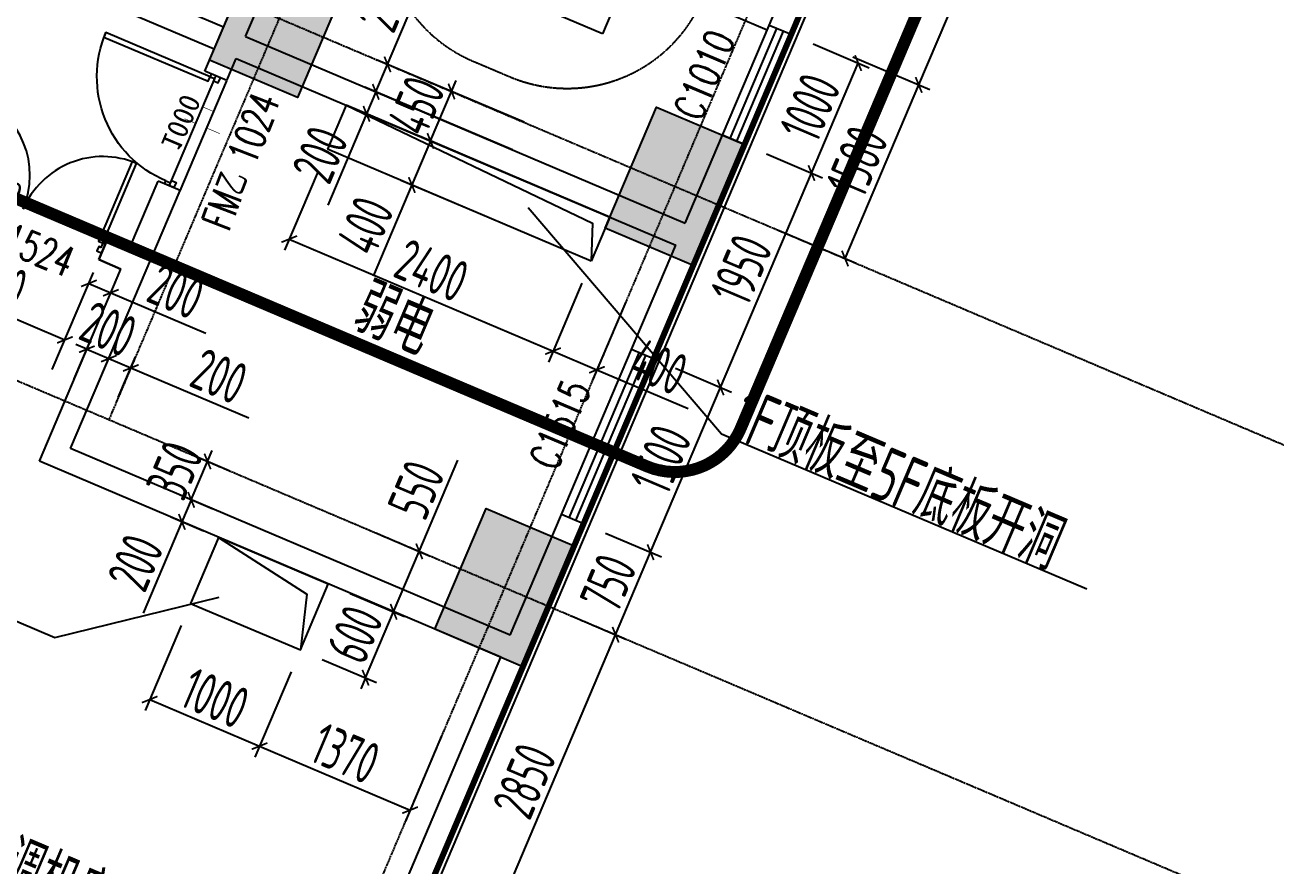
# Model space of a CAD drawing. Extents: x -3523 to 12007717, y -6694179 to 21431.
# Drawn here: x 11976031 to 11986508, y -6443241 to -6436198 of the extents above; entities that cross this region are included whole.
import ezdxf
from ezdxf.enums import TextEntityAlignment as Align
from ezdxf.xclip import XClip

# ---------------------------------------------------------------- set-up
doc = ezdxf.new("R2010")
doc.units = 0
doc.header["$LTSCALE"] = 10
doc.header["$MEASUREMENT"] = 0
doc.header["$XCLIPFRAME"] = 0
for name, pattern in [('A3-RG-axis-100$0$CENTER', [2, 1.25, -0.25, 0.25, -0.25]), ('A3-RI-4F$0$DASH', [0.35, 0.25, -0.1]), ('A3-RV-4F$0$HIDDEN2', [0.1875, 0.125, -0.0625]), ('DASHED2', [0.375, 0.25, -0.125])]:
    doc.linetypes.add(name, pattern=pattern)
for name, color, linetype in [('A-CLOD', 200, 'Continuous'), ('A3-RB-4F-100$0$A-DIMS-100', 1, 'Continuous'), ('A3-RG-axis-100$0$A-DIMS-100', 1, 'Continuous'), ('A3-RG-axis-100$0$A-GRID', 1, 'A3-RG-axis-100$0$CENTER'), ('A3-RI-4F$0$A-DOOR', 32, 'Continuous'), ('A3-RI-4F$0$A-EVTR', 3, 'Continuous'), ('A3-RI-4F$0$A-FLOR', 2, 'Continuous'), ('A3-RI-4F$0$A-GLAZ', 140, 'Continuous'), ('A3-RI-4F$0$A-WALL', 7, 'Continuous'), ('A3-RI-4F$0$A-WALL-FINI', 95, 'Continuous'), ('A3-RM-4F$0$A-EQPM', 55, 'Continuous'), ('A3-RS-1F$0$A-HATH-GRAY', 8, 'Continuous'), ('A3-RS-1F$0$A-WALL', 7, 'Continuous'), ('A3-RV-4F$0$A-STRS-HRAL', 80, 'Continuous'), ('A3-RV-4F$0$A-SYMB-STRS', 1, 'Continuous'), ('A3-SYMB-4F-100$0$A-SYMB', 4, 'Continuous'), ('A3-SYMB-4F-100$0$A-SYMB-AREA', 4, 'Continuous'), ('A3-SYMB-4F-100$0$A-SYMB-DOOR', 3, 'Continuous'), ('A3-SYMB-4F-100$0$A-SYMB-DOOR1', 3, 'Continuous'), ('A3-SYMB-4F-100$0$A-SYMB-DOOR2', 3, 'Continuous'), ('A3-SYMB-4F-100$0$A-SYMB-DOOR3', 3, 'Continuous'), ('A3-SYMB-4F-100$0$A-SYMB-NAME', 4, 'Continuous'), ('A3-SYMB-4F-100$0$A-SYMB-NAME-E', 4, 'Continuous')]:
    doc.layers.add(name, color=color, linetype=linetype)
doc.styles.add('A3-RB-4F-100$0$XD2008', font='xd-hzs.shx', dxfattribs={"width": 0.7, "bigfont": 'xd-hztxt.shx'})
doc.styles.add('A3-RG-axis-100$0$XD2008', font='xd-hzs.shx', dxfattribs={"width": 0.7, "bigfont": 'xd-hztxt.shx'})
doc.styles.add('A3-RI-4F$0$Standard', font='')
doc.styles.add('A3-SYMB-4F-100$0$ECADI', font='hzs.shx', dxfattribs={"width": 0.7, "bigfont": 'hztxt.shx'})
doc.styles.add('A3-SYMB-4F-100$0$ECADI-TXT', font='simplex.shx', dxfattribs={"bigfont": 'hztxt.shx'})
doc.styles.get('A3-RI-4F$0$Standard').set_extended_font_data('SimSun')
doc.dimstyles.new('A3-RB-4F-100$0$XD100$0', dxfattribs={"dimscale": 100, "dimtxt": 3.5, "dimasz": 1, "dimexe": 1, "dimexo": 2, "dimgap": 0.5, "dimtad": 1, "dimdec": 0, "dimdsep": 46, "dimtxsty": 'A3-RB-4F-100$0$XD2008', "dimblk1": 'A3-RB-4F-100$0$_ARCHTICK', "dimblk2": 'A3-RB-4F-100$0$_ARCHTICK', "dimsah": 1, "dimcen": 2.5, "dimclrt": 4, "dimaunit": 1, "dimadec": 0, "dimazin": 0, "dimtfac": 1, "dimtdec": 0, "dimtix": 1, "dimtmove": 0, "dimatfit": 3, "dimfxl": 0, "dimtolj": 1, "dimtzin": 0, "dimarcsym": 0})
doc.dimstyles.new('A3-RG-axis-100$0$XD100$0', dxfattribs={"dimscale": 100, "dimtxt": 3.5, "dimasz": 1, "dimexe": 1, "dimexo": 2, "dimgap": 0.5, "dimtad": 1, "dimdec": 0, "dimdsep": 46, "dimtxsty": 'A3-RG-axis-100$0$XD2008', "dimblk1": 'A3-RG-axis-100$0$_ARCHTICK', "dimblk2": 'A3-RG-axis-100$0$_ARCHTICK', "dimsah": 1, "dimcen": 2.5, "dimclrt": 4, "dimaunit": 1, "dimadec": 0, "dimazin": 0, "dimtfac": 1, "dimtdec": 0, "dimtix": 1, "dimtmove": 0, "dimatfit": 3, "dimfxl": 0, "dimtolj": 1, "dimtzin": 0, "dimarcsym": 0})

# ---------------------------------------------------------------- blocks, each defined once
blk = doc.blocks.new('A3-RI-4F$0$kt1')
at = {"layer": 'A3-RI-4F$0$A-EVTR', "color": 3}
for p, q in [((1382, 3670), (1469, 3718)), ((2531, 1620), (1382, 3670)), ((1273, 3608), (1338, 3645)), ((1273, 3608), (1310, 3543)), ((1338, 3645), (1522, 3318)), ((-806, 2357), (1310, 3543)), ((1391, 3245), (1522, 3318)), ((270, 438), (-806, 2357)), ((2173, 1849), (2304, 1922)), ((2304, 1922), (2488, 1595)), ((2386, 1624), (270, 438)), ((2386, 1624), (2422, 1559)), ((2488, 1595), (2422, 1559)), ((2618, 1669), (2531, 1620))]:
    blk.add_line(p, q, dxfattribs=at)
for points in [[(-1408, 2306), (1384, 3871), (2704, 1516), (-87, -49)], [(2000, 2669), (2044, 2694), (1653, 3391), (1609, 3367)], [(1869, 2596), (1913, 2620), (1522, 3318), (1478, 3294)], [(1869, 2596), (1913, 2620), (2304, 1922), (2261, 1898)], [(2000, 2669), (2044, 2694), (2435, 1996), (2391, 1971)], [(-29, 614), (-5, 571), (-92, 522), (-116, 565), (-160, 541), (-942, 1937), (-899, 1961), (-923, 2005), (-836, 2053), (-812, 2010), (-768, 2034), (15, 639)]]:
    blk.add_lwpolyline(points, close=True, dxfattribs=at)
blk.add_lwpolyline([(2173, 1849), (2296, 1631), (289, 506), (-737, 2338), (1269, 3463), (1391, 3245)], dxfattribs=at)
blk = doc.blocks.new('A3-RI-4F$0$J-单扇门-1000-1')
for points in [[(-1000, -82), (-974, -82), (-974, -40), (-953, -40), (-953, 2), (-1000, 2)], [(0, -82), (-26, -82), (-26, -40), (-47, -40), (-47, 2), (0, 2)], [(-26, -82), (-26, -1029), (-68, -1029), (-68, -82)]]:
    blk.add_lwpolyline(points, close=True)
blk.add_lwpolyline([(-974, -82, 0.414214), (-26, -1029)], format="xyb")
at = {"layer": 'Defpoints', "style": 'A3-RI-4F$0$Standard'}
blk.add_text('1000', height=175, rotation=360, dxfattribs=at).set_placement((-713, -242))
blk = doc.blocks.new('A3-RI-4F$0$J-双扇门-1500')
for points in [[(25, 80), (25, 805), (65, 805), (65, 80)], [(1475, 80), (1475, 805), (1435, 805), (1435, 80)], [(0, 80), (25, 80), (25, 40), (45, 40), (45, 0), (0, 0)], [(1500, 80), (1475, 80), (1475, 40), (1455, 40), (1455, 0), (1500, 0)]]:
    blk.add_lwpolyline(points, close=True)
for centre, start, end in [((25, 80), 0, 90), ((1475, 80), 90, 180)]:
    blk.add_arc(centre, 725, start, end)
at = {"layer": 'Defpoints', "style": 'A3-RI-4F$0$Standard'}
blk.add_text('1500', height=175, rotation=360, dxfattribs=at).set_placement((210, 94))
blk = doc.blocks.new('A3-RI-4F')
at = {"layer": 'A3-RI-4F$0$A-DOOR'}
for p, q in [((11977238, -6437547), (11977628, -6436626)), ((11977330, -6437586), (11977720, -6436665))]:
    blk.add_line(p, q, dxfattribs=at)
at = {"layer": 'A3-RI-4F$0$A-DOOR', "const_width": 5}
blk.add_lwpolyline([(11977368, -6436983), (11977460, -6437022), (11977519, -6436884), (11977611, -6436923), (11977552, -6437061), (11977663, -6437108)], dxfattribs=at)
at = {"layer": 'A3-RI-4F$0$A-FLOR', "linetype": 'A3-RI-4F$0$DASH', "const_width": 50}
blk.add_lwpolyline([(11907835, -6369053), (11897656, -6393034), (11898128, -6393234, -0.084697), (11913934, -6391267), (11915314, -6394764, -0.031408), (11917937, -6393922), (11918379, -6395667), (11918416, -6395812, -0.137995), (11924070, -6395803), (11938273, -6400393, -0.63707), (11939156, -6407589), (11916413, -6421801), (11915153, -6424770), (11915014, -6425097), (11914547, -6426197), (11920044, -6428530), (11921412, -6425308), (11977075, -6448936), (11985124, -6429973), (11973295, -6424952), (11972792, -6425445)], format="xyb", dxfattribs=at)
at = {"layer": 'A3-RI-4F$0$A-GLAZ'}
for p, q in [((11981872, -6437121), (11982263, -6436201)), ((11981937, -6437148), (11982328, -6436228)), ((11981992, -6437172), (11982383, -6436251)), ((11982056, -6437199), (11982447, -6436279)), ((11980524, -6440297), (11981110, -6438916)), ((11980589, -6440324), (11981175, -6438943)), ((11980644, -6440348), (11981230, -6438967)), ((11980708, -6440375), (11981295, -6438994))]:
    blk.add_line(p, q, dxfattribs=at)
at = {"layer": 'A3-RI-4F$0$A-WALL'}
for p, q in [((11977878, -6436295), (11980281, -6430633)), ((11982263, -6436201), (11984080, -6431920)), ((11982447, -6436279), (11984264, -6431998)), ((11977616, -6436401), (11971908, -6433978)), ((11977694, -6436216), (11975208, -6435161)), ((11977537, -6436585), (11977948, -6435618)), ((11982447, -6436279), (11982263, -6436201)), ((11982447, -6436279), (11982263, -6436201)), ((11977878, -6436295), (11981560, -6437858)), ((11977722, -6436663), (11977800, -6436479)), ((11977800, -6436479), (11981482, -6438042)), ((11977722, -6436663), (11977537, -6436585)), ((11981560, -6437858), (11981872, -6437121)), ((11982057, -6437199), (11981872, -6437121)), ((11982056, -6437199), (11981872, -6437121)), ((11981295, -6438994), (11982057, -6437199)), ((11976413, -6439746), (11977331, -6437583)), ((11976912, -6438057), (11977147, -6437505)), ((11977331, -6437583), (11977147, -6437505)), ((11976728, -6437979), (11976650, -6438163)), ((11976650, -6438163), (11976728, -6437979)), ((11976728, -6437979), (11976912, -6438057)), ((11976912, -6438057), (11976728, -6437979)), ((11981110, -6438916), (11981482, -6438042)), ((11976650, -6438163), (11976834, -6438242)), ((11976834, -6438242), (11976650, -6438163)), ((11976151, -6439851), (11976834, -6438242)), ((11981295, -6438994), (11981110, -6438916)), ((11980095, -6441308), (11976413, -6439746)), ((11980017, -6441493), (11976151, -6439851)), ((11980095, -6441308), (11980524, -6440297)), ((11980708, -6440375), (11980524, -6440297)), ((11979302, -6443689), (11980708, -6440375)), ((11979118, -6443611), (11980017, -6441493))]:
    blk.add_line(p, q, dxfattribs=at)
at = {"layer": 'A3-RI-4F$0$A-WALL-FINI'}
blk.add_line((11978754, -6445108), (11983658, -6433555), dxfattribs=at)
at = {"layer": 'A3-RI-4F$0$A-DOOR', "xscale": -1, "rotation": 246.9997679340598}
blk.add_blockref('A3-RI-4F$0$J-单扇门-1000-1', (11977666, -6436639), dxfattribs=at)
at = {"layer": 'A3-RI-4F$0$A-DOOR', "rotation": 337.0000000043289}
blk.add_blockref('A3-RI-4F$0$J-双扇门-1500', (11975293, -6437522), dxfattribs=at)
at = {"layer": 'A3-RI-4F$0$A-EVTR', "color": 3, "rotation": 37.72285171997667}
blk.add_blockref('A3-RI-4F$0$kt1', (11978065, -6435342), dxfattribs=at)
blk = doc.blocks.new('A3-RG-axis-100$0$_ARCHTICK')
at = {"color": 0, "linetype": 'ByBlock', "const_width": 0.15}
blk.add_lwpolyline([(-0.5, -0.5), (0.5, 0.5)], dxfattribs=at)
blk = doc.blocks.new('*D289')
at = {"layer": 'A3-RG-axis-100$0$A-DIMS-100', "color": 0, "lineweight": -2}
for p, q in [((11986659, -6439750), (11989104, -6440788)), ((11987586, -6444109), (11989012, -6440749)), ((11985757, -6443333), (11987678, -6444148))]:
    blk.add_line(p, q, dxfattribs=at)
at = {"layer": 'Defpoints', "color": 0}
for p in [(11986474, -6439672), (11989012, -6440749), (11985573, -6443254)]:
    blk.add_point(p, dxfattribs=at)
at = {"layer": 'A3-RG-axis-100$0$A-DIMS-100', "color": 0, "lineweight": -2, "xscale": 100, "yscale": 100, "zscale": 100}
for p, rotation in [((11989012, -6440749), 66.99999999988144), ((11987586, -6444109), 246.9999999998815)]:
    blk.add_blockref('A3-RG-axis-100$0$_ARCHTICK', p, dxfattribs=dict(at, rotation=rotation))
at = {"layer": 'A3-RG-axis-100$0$A-DIMS-100', "color": 4, "insert": (11988092, -6442341), "char_height": 350, "attachment_point": 5, "rotation": 67, "style": 'A3-RG-axis-100$0$XD2008'}
blk.add_mtext('\\A1;3650', dxfattribs=at)
blk = doc.blocks.new('A3-SYMB-4F-100$0$ECADI-TAG-ROOM')
at = {"layer": 'A3-SYMB-4F-100$0$A-SYMB-AREA', "style": 'A3-SYMB-4F-100$0$ECADI', "width": 0.7}
blk.add_attdef('340M2', text='', height=2.5, dxfattribs=at).set_placement((7.17, -1.75), align=Align.MIDDLE_LEFT)
at = {"layer": 'A3-SYMB-4F-100$0$A-SYMB-NAME', "style": 'A3-SYMB-4F-100$0$ECADI', "width": 0.7}
blk.add_attdef('CHINESENAME', (-5.13, 0.09), '', height=4.5, dxfattribs=at)
at = {"layer": 'A3-SYMB-4F-100$0$A-SYMB-NAME-E', "style": 'A3-SYMB-4F-100$0$ECADI', "width": 0.7}
for tag, p in [('ENGLISHHIGH', (-5.13, 8.04)), ('ENGLISHLOW', (-5.13, 4.84))]:
    blk.add_attdef(tag, p, '', height=2.5, dxfattribs=at)
blk = doc.blocks.new('A3-SYMB-4F-100$0$ECADI-TAG-DOOR')
at = {"layer": 'A3-SYMB-4F-100$0$A-SYMB-DOOR', "style": 'A3-SYMB-4F-100$0$ECADI-TXT', "width": 0.7}
for tag, p in [('门窗主编号1', (-6.41, 7.26)), ('门窗主编号2', (2.08, 7.26))]:
    blk.add_attdef(tag, p, '', height=2.5, dxfattribs=at)
at = {"layer": 'A3-SYMB-4F-100$0$A-SYMB-DOOR', "style": 'A3-SYMB-4F-100$0$ECADI-TXT', "width": 0.7, "flags": 1}
for tag, p in [('洞口尺寸(宽X高)', (-6.42, 1.62)), ('备注', (-6.39, -1.21))]:
    blk.add_attdef(tag, p, '', height=2.5, dxfattribs=at)
at = {"layer": 'A3-SYMB-4F-100$0$A-SYMB-DOOR1', "style": 'A3-SYMB-4F-100$0$ECADI-TXT', "width": 0.7}
blk.add_attdef('门窗辅编号1', (-6.41, 4.41), '', height=2.5, dxfattribs=at)
at = {"layer": 'A3-SYMB-4F-100$0$A-SYMB-DOOR2', "style": 'A3-SYMB-4F-100$0$ECADI-TXT', "width": 0.7}
blk.add_attdef('门窗辅编号2', (-2.86, 4.41), '', height=2.5, dxfattribs=at)
at = {"layer": 'A3-SYMB-4F-100$0$A-SYMB-DOOR3', "style": 'A3-SYMB-4F-100$0$ECADI-TXT', "width": 0.7}
blk.add_attdef('门窗辅编号3', (2.32, 4.41), '', height=2.5, dxfattribs=at)
blk = doc.blocks.new('A3-SYMB-4F-100')
at = {"layer": 'A3-SYMB-4F-100$0$A-SYMB'}
for points in [[(11980245, -6437727), (11981863, -6439621), (11984925, -6440921)], [(11974376, -6440518), (11976280, -6441327), (11977658, -6440991)]]:
    blk.add_lwpolyline(points, dxfattribs=at)
ref = blk.add_blockref('A3-SYMB-4F-100$0$ECADI-TAG-ROOM', (11979217, -6438949), dxfattribs=dict(at, xscale=99.99999999989046, yscale=100.0000000001164, rotation=337))
ref.add_attrib('CHINESENAME', '弱电 ', (11978748, -6438741), dxfattribs={"height": 450, "rotation": 337, "style": 'A3-SYMB-4F-100$0$ECADI', "width": 0.7})
ref = blk.add_blockref('A3-SYMB-4F-100$0$ECADI-TAG-ROOM', (11983999, -6440535), dxfattribs=dict(at, xscale=99.99999999989046, yscale=100.0000000001164, rotation=337.0000000001323))
ref.add_attrib('CHINESENAME', '1F顶板至5F底板开洞', (11981914, -6439640), dxfattribs={"height": 450, "rotation": 337, "style": 'A3-SYMB-4F-100$0$ECADI', "width": 0.7})
ref = blk.add_blockref('A3-SYMB-4F-100$0$ECADI-TAG-ROOM', (11975959, -6443484), dxfattribs=dict(at, xscale=99.99999999989046, yscale=100.0000000001164, rotation=337))
ref.add_attrib('CHINESENAME', '空调机房', (11975490, -6443276), dxfattribs={"height": 450, "rotation": 337, "style": 'A3-SYMB-4F-100$0$ECADI', "width": 0.7})
at = {"layer": 'A3-SYMB-4F-100$0$A-SYMB-DOOR'}
ref = blk.add_blockref('A3-SYMB-4F-100$0$ECADI-TAG-DOOR', (11978677, -6437527, -333), dxfattribs=dict(at, xscale=99.99999999997297, yscale=100.0000000000001, zscale=100, rotation=68.91456953491969))
ref.add_attrib('门窗主编号1', 'FM乙', dxfattribs={"height": 250, "rotation": 68.9146, "style": 'A3-SYMB-4F-100$0$ECADI-TXT', "width": 0.7}).set_placement((11977915, -6437479, -333), align=Align.RIGHT)
ref.add_attrib('门窗主编号2', '1024', (11977955, -6437388), dxfattribs={"height": 250, "rotation": 68.9146, "style": 'A3-SYMB-4F-100$0$ECADI-TXT', "width": 0.7})
ref = blk.add_blockref('A3-SYMB-4F-100$0$ECADI-TAG-DOOR', (11976312, -6439073), dxfattribs=dict(at, xscale=99.99999999997296, yscale=100, zscale=100, rotation=337.5444874613591))
ref.add_attrib('门窗主编号1', 'FM甲1524', dxfattribs={"height": 250, "rotation": 337.5445, "style": 'A3-SYMB-4F-100$0$ECADI-TXT', "width": 0.7}).set_placement((11976377, -6438312), align=Align.RIGHT)
at = {"layer": 'A3-SYMB-4F-100$0$A-SYMB-DOOR1'}
ref = blk.add_blockref('A3-SYMB-4F-100$0$ECADI-TAG-DOOR', (11982743, -6436387), dxfattribs=dict(at, xscale=99.99999999997289, yscale=100.0000000000001, zscale=100, rotation=67.13581924038562))
ref.add_attrib('门窗主编号1', 'C1010', dxfattribs={"height": 250, "rotation": 67.1358, "style": 'A3-SYMB-4F-100$0$ECADI-TXT', "width": 0.7}).set_placement((11981983, -6436316), align=Align.RIGHT)
ref = blk.add_blockref('A3-SYMB-4F-100$0$ECADI-TAG-DOOR', (11981535, -6439314), dxfattribs=dict(at, xscale=99.99999999997289, yscale=100.0000000000001, zscale=100, rotation=67.13581924038562))
ref.add_attrib('门窗主编号1', 'C1515', dxfattribs={"height": 250, "rotation": 67.1358, "style": 'A3-SYMB-4F-100$0$ECADI-TXT', "width": 0.7}).set_placement((11980774, -6439243), align=Align.RIGHT)
blk = doc.blocks.new('A3-RM-4F')
at = {"layer": 'A3-RM-4F$0$A-EQPM'}
for p, q in [((11978720, -6436869), (11978564, -6437238)), ((11980929, -6437807), (11978720, -6436869)), ((11980773, -6438175), (11978564, -6437238)), ((11980929, -6437807), (11980773, -6438175))]:
    blk.add_line(p, q, dxfattribs=at)
for points in [[(11978720, -6436869), (11980785, -6437859), (11980773, -6438175)], [(11977651, -6440489), (11978391, -6440965), (11978337, -6441432)]]:
    blk.add_lwpolyline(points, dxfattribs=at)
blk.add_lwpolyline([(11977416, -6441042), (11978337, -6441432), (11978571, -6440880), (11977651, -6440489)], close=True, dxfattribs=at)
blk = doc.blocks.new('A3-RB-4F-100$0$_ARCHTICK')
at = {"color": 0, "linetype": 'ByBlock', "const_width": 0.15}
blk.add_lwpolyline([(-0.5, -0.5), (0.5, 0.5)], dxfattribs=at)
blk = doc.blocks.new('*D2957')
at = {"layer": 'A3-RB-4F-100$0$A-DIMS-100', "color": 0, "lineweight": -2}
for p, q in [((11977560, -6439853), (11977599, -6439761)), ((11977423, -6440175), (11977560, -6439853)), ((11977742, -6439931), (11977468, -6439814)), ((11977605, -6440253), (11977331, -6440136)), ((11977423, -6440175), (11977384, -6440267))]:
    blk.add_line(p, q, dxfattribs=at)
at = {"layer": 'Defpoints', "color": 0}
for p in [(11977560, -6439853), (11977926, -6440009), (11977790, -6440331)]:
    blk.add_point(p, dxfattribs=at)
at = {"layer": 'A3-RB-4F-100$0$A-DIMS-100', "color": 0, "lineweight": -2, "xscale": 100, "yscale": 100, "zscale": 100}
for p, rotation in [((11977560, -6439853), 246.9999999999054), ((11977423, -6440175), 66.99999999990544)]:
    blk.add_blockref('A3-RB-4F-100$0$_ARCHTICK', p, dxfattribs=dict(at, rotation=rotation))
at = {"layer": 'A3-RB-4F-100$0$A-DIMS-100', "color": 4, "insert": (11977284, -6439926), "char_height": 350, "attachment_point": 5, "rotation": 67, "style": 'A3-RB-4F-100$0$XD2008'}
blk.add_mtext('\\A1;350', dxfattribs=at)
blk = doc.blocks.new('*D2958')
at = {"layer": 'A3-RB-4F-100$0$A-DIMS-100', "color": 0, "lineweight": -2}
for p, q in [((11976443, -6439162), (11976588, -6438821)), ((11976549, -6438913), (11976457, -6438874)), ((11976549, -6438913), (11976733, -6438992)), ((11976627, -6439240), (11976772, -6438900)), ((11976733, -6438992), (11976825, -6439031))]:
    blk.add_line(p, q, dxfattribs=at)
at = {"layer": 'Defpoints', "color": 0}
for p in [(11976733, -6438992), (11976365, -6439346), (11976549, -6439424)]:
    blk.add_point(p, dxfattribs=at)
at = {"layer": 'A3-RB-4F-100$0$A-DIMS-100', "color": 0, "lineweight": -2, "xscale": 100, "yscale": 100, "zscale": 100}
for p, rotation in [((11976549, -6438913), 336.9999999999054), ((11976733, -6438992), 156.9999999999054)]:
    blk.add_blockref('A3-RB-4F-100$0$_ARCHTICK', p, dxfattribs=dict(at, rotation=rotation))
at = {"layer": 'A3-RB-4F-100$0$A-DIMS-100', "color": 4, "insert": (11976729, -6438745), "char_height": 350, "attachment_point": 5, "rotation": 337, "style": 'A3-RB-4F-100$0$XD2008'}
blk.add_mtext('\\A1;200', dxfattribs=at)
blk = doc.blocks.new('*D2959')
at = {"layer": 'A3-RB-4F-100$0$A-DIMS-100', "color": 0, "lineweight": -2}
for p, q in [((11977605, -6440253), (11977331, -6440136)), ((11977423, -6440175), (11977345, -6440359)), ((11977527, -6440437), (11977253, -6440320)), ((11977345, -6440359), (11977020, -6441123))]:
    blk.add_line(p, q, dxfattribs=at)
at = {"layer": 'Defpoints', "color": 0}
for p in [(11977423, -6440175), (11977790, -6440331), (11977711, -6440515)]:
    blk.add_point(p, dxfattribs=at)
at = {"layer": 'A3-RB-4F-100$0$A-DIMS-100', "color": 0, "lineweight": -2, "xscale": 100, "yscale": 100, "zscale": 100}
for p, rotation in [((11977423, -6440175), 66.99999999974128), ((11977345, -6440359), 246.9999999997413)]:
    blk.add_blockref('A3-RB-4F-100$0$_ARCHTICK', p, dxfattribs=dict(at, rotation=rotation))
at = {"layer": 'A3-RB-4F-100$0$A-DIMS-100', "color": 4, "insert": (11976956, -6440700), "char_height": 350, "attachment_point": 5, "rotation": 67, "style": 'A3-RB-4F-100$0$XD2008'}
blk.add_mtext('\\A1;200', dxfattribs=at)
blk = doc.blocks.new('*D2960')
at = {"layer": 'A3-RB-4F-100$0$A-DIMS-100', "color": 0, "lineweight": -2}
for p, q in [((11976627, -6439240), (11976772, -6438900)), ((11976733, -6438992), (11976917, -6439070)), ((11976812, -6439318), (11976956, -6438978)), ((11976917, -6439070), (11977905, -6439489))]:
    blk.add_line(p, q, dxfattribs=at)
at = {"layer": 'Defpoints', "color": 0}
for p in [(11976917, -6439070), (11976549, -6439424), (11976733, -6439502)]:
    blk.add_point(p, dxfattribs=at)
at = {"layer": 'A3-RB-4F-100$0$A-DIMS-100', "color": 0, "lineweight": -2, "xscale": 100, "yscale": 100, "zscale": 100}
for p, rotation in [((11976733, -6438992), 156.9999999997261), ((11976917, -6439070), 336.9999999997261)]:
    blk.add_blockref('A3-RB-4F-100$0$_ARCHTICK', p, dxfattribs=dict(at, rotation=rotation))
at = {"layer": 'A3-RB-4F-100$0$A-DIMS-100', "color": 4, "insert": (11977657, -6439139), "char_height": 350, "attachment_point": 5, "rotation": 337, "style": 'A3-RB-4F-100$0$XD2008'}
blk.add_mtext('\\A1;200', dxfattribs=at)
blk = doc.blocks.new('*D2961')
at = {"layer": 'A3-RB-4F-100$0$A-DIMS-100', "color": 0, "lineweight": -2}
for p, q in [((11977338, -6441226), (11977036, -6441939)), ((11978259, -6441616), (11977956, -6442329)), ((11977075, -6441847), (11977995, -6442237))]:
    blk.add_line(p, q, dxfattribs=at)
at = {"layer": 'Defpoints', "color": 0}
for p in [(11977416, -6441042), (11978337, -6441432), (11977995, -6442237)]:
    blk.add_point(p, dxfattribs=at)
at = {"layer": 'A3-RB-4F-100$0$A-DIMS-100', "color": 0, "lineweight": -2, "xscale": 100, "yscale": 100, "zscale": 100}
for p, rotation in [((11977075, -6441847), 156.9999999996477), ((11977995, -6442237), 336.9999999996476)]:
    blk.add_blockref('A3-RB-4F-100$0$_ARCHTICK', p, dxfattribs=dict(at, rotation=rotation))
at = {"layer": 'A3-RB-4F-100$0$A-DIMS-100', "color": 4, "insert": (11977623, -6441835), "char_height": 350, "attachment_point": 5, "rotation": 337, "style": 'A3-RB-4F-100$0$XD2008'}
blk.add_mtext('\\A1;1000', dxfattribs=at)
blk = doc.blocks.new('*D2977')
at = {"layer": 'A3-RB-4F-100$0$A-DIMS-100', "color": 0, "lineweight": -2}
for p, q in [((11978755, -6440958), (11979210, -6441151)), ((11979118, -6441112), (11979157, -6441020)), ((11978883, -6441664), (11979118, -6441112)), ((11978521, -6441511), (11978975, -6441703)), ((11978883, -6441664), (11978844, -6441756))]:
    blk.add_line(p, q, dxfattribs=at)
at = {"layer": 'Defpoints', "color": 0}
for p in [(11978571, -6440880), (11979118, -6441112), (11978337, -6441432)]:
    blk.add_point(p, dxfattribs=at)
at = {"layer": 'A3-RB-4F-100$0$A-DIMS-100', "color": 0, "lineweight": -2, "xscale": 100, "yscale": 100, "zscale": 100}
for p, rotation in [((11979118, -6441112), 246.9999999999992), ((11978883, -6441664), 66.9999999999992)]:
    blk.add_blockref('A3-RB-4F-100$0$_ARCHTICK', p, dxfattribs=dict(at, rotation=rotation))
at = {"layer": 'A3-RB-4F-100$0$A-DIMS-100', "color": 4, "insert": (11978793, -6441300), "char_height": 350, "attachment_point": 5, "rotation": 67, "style": 'A3-RB-4F-100$0$XD2008'}
blk.add_mtext('\\A1;600', dxfattribs=at)
blk = doc.blocks.new('*D2978')
at = {"layer": 'A3-RB-4F-100$0$A-DIMS-100', "color": 0, "lineweight": -2}
for p, q in [((11979333, -6440606), (11979657, -6439842)), ((11978970, -6440452), (11979425, -6440645)), ((11979118, -6441112), (11979333, -6440606)), ((11978755, -6440958), (11979210, -6441151))]:
    blk.add_line(p, q, dxfattribs=at)
at = {"layer": 'Defpoints', "color": 0}
for p in [(11978786, -6440374), (11979333, -6440606), (11978571, -6440880)]:
    blk.add_point(p, dxfattribs=at)
at = {"layer": 'A3-RB-4F-100$0$A-DIMS-100', "color": 0, "lineweight": -2, "xscale": 100, "yscale": 100, "zscale": 100}
for p, rotation in [((11979333, -6440606), 67.00000000000664), ((11979118, -6441112), 247.0000000000066)]:
    blk.add_blockref('A3-RB-4F-100$0$_ARCHTICK', p, dxfattribs=dict(at, rotation=rotation))
at = {"layer": 'A3-RB-4F-100$0$A-DIMS-100', "color": 4, "insert": (11979307, -6440090), "char_height": 350, "attachment_point": 5, "rotation": 67, "style": 'A3-RB-4F-100$0$XD2008'}
blk.add_mtext('\\A1;550', dxfattribs=at)
blk = doc.blocks.new('*D2979')
at = {"layer": 'A3-RB-4F-100$0$A-DIMS-100', "color": 0, "lineweight": -2}
for p, q in [((11982964, -6436465), (11983608, -6436739)), ((11982899, -6438154), (11983516, -6436700)), ((11982346, -6437920), (11982991, -6438193))]:
    blk.add_line(p, q, dxfattribs=at)
at = {"layer": 'Defpoints', "color": 0}
for p in [(11982779, -6436387), (11983516, -6436700), (11982162, -6437842)]:
    blk.add_point(p, dxfattribs=at)
at = {"layer": 'A3-RB-4F-100$0$A-DIMS-100', "color": 0, "lineweight": -2, "xscale": 100, "yscale": 100, "zscale": 100}
for p, rotation in [((11983516, -6436700), 66.99999999938989), ((11982899, -6438154), 246.9999999993899)]:
    blk.add_blockref('A3-RB-4F-100$0$_ARCHTICK', p, dxfattribs=dict(at, rotation=rotation))
at = {"layer": 'A3-RB-4F-100$0$A-DIMS-100', "color": 4, "insert": (11983000, -6437339), "char_height": 350, "attachment_point": 5, "rotation": 67, "style": 'A3-RB-4F-100$0$XD2008'}
blk.add_mtext('\\A1;1580', dxfattribs=at)
blk = doc.blocks.new('*D2980')
at = {"layer": 'A3-RB-4F-100$0$A-DIMS-100', "color": 0, "lineweight": -2}
for p, q in [((11984495, -6432857), (11985140, -6433130)), ((11983516, -6436700), (11985048, -6433091)), ((11982964, -6436465), (11983608, -6436739))]:
    blk.add_line(p, q, dxfattribs=at)
at = {"layer": 'Defpoints', "color": 0}
for p in [(11984311, -6432779), (11985048, -6433091), (11982779, -6436387)]:
    blk.add_point(p, dxfattribs=at)
at = {"layer": 'A3-RB-4F-100$0$A-DIMS-100', "color": 0, "lineweight": -2, "xscale": 100, "yscale": 100, "zscale": 100}
for p, rotation in [((11985048, -6433091), 66.99999999943901), ((11983516, -6436700), 246.999999999439)]:
    blk.add_blockref('A3-RB-4F-100$0$_ARCHTICK', p, dxfattribs=dict(at, rotation=rotation))
at = {"layer": 'A3-RB-4F-100$0$A-DIMS-100', "color": 4, "insert": (11984075, -6434808), "char_height": 350, "attachment_point": 5, "rotation": 67, "style": 'A3-RB-4F-100$0$XD2008'}
blk.add_mtext('\\A1;3920', dxfattribs=at)
blk = doc.blocks.new('*D3157')
at = {"layer": 'A3-RB-4F-100$0$A-DIMS-100', "color": 0, "lineweight": -2}
for p, q in [((11976259, -6439084), (11976605, -6438270)), ((11976443, -6439162), (11976789, -6438348)), ((11976566, -6438362), (11976750, -6438440)), ((11976750, -6438440), (11977544, -6438778))]:
    blk.add_line(p, q, dxfattribs=at)
at = {"layer": 'Defpoints', "color": 0}
for p in [(11976750, -6438440), (11976181, -6439268), (11976365, -6439346)]:
    blk.add_point(p, dxfattribs=at)
at = {"layer": 'A3-RB-4F-100$0$A-DIMS-100', "color": 0, "lineweight": -2, "xscale": 100, "yscale": 100, "zscale": 100}
for p, rotation in [((11976566, -6438362), 156.9999999992665), ((11976750, -6438440), 336.9999999992665)]:
    blk.add_blockref('A3-RB-4F-100$0$_ARCHTICK', p, dxfattribs=dict(at, rotation=rotation))
at = {"layer": 'A3-RB-4F-100$0$A-DIMS-100', "color": 4, "insert": (11977296, -6438428), "char_height": 350, "attachment_point": 5, "rotation": 337, "style": 'A3-RB-4F-100$0$XD2008'}
blk.add_mtext('\\A1;200', dxfattribs=at)
blk = doc.blocks.new('*D3158')
at = {"layer": 'A3-RB-4F-100$0$A-DIMS-100', "color": 0, "lineweight": -2}
for p, q in [((11974878, -6438498), (11975023, -6438157)), ((11974984, -6438249), (11976365, -6438835)), ((11976259, -6439084), (11976404, -6438743))]:
    blk.add_line(p, q, dxfattribs=at)
at = {"layer": 'Defpoints', "color": 0}
for p in [(11974800, -6438682), (11976365, -6438835), (11976181, -6439268)]:
    blk.add_point(p, dxfattribs=at)
at = {"layer": 'A3-RB-4F-100$0$A-DIMS-100', "color": 0, "lineweight": -2, "xscale": 100, "yscale": 100, "zscale": 100}
for p, rotation in [((11974984, -6438249), 156.9999999993712), ((11976365, -6438835), 336.9999999993712)]:
    blk.add_blockref('A3-RB-4F-100$0$_ARCHTICK', p, dxfattribs=dict(at, rotation=rotation))
at = {"layer": 'A3-RB-4F-100$0$A-DIMS-100', "color": 4, "insert": (11975762, -6438335), "char_height": 350, "attachment_point": 5, "rotation": 337, "style": 'A3-RB-4F-100$0$XD2008'}
blk.add_mtext('\\A1;1500', dxfattribs=at)
blk = doc.blocks.new('*D2451')
at = {"layer": 'A3-RB-4F-100$0$A-DIMS-100', "color": 0, "lineweight": -2}
for p, q in [((11979427, -6437169), (11979271, -6437538)), ((11980035, -6437427), (11979335, -6437130)), ((11979878, -6437796), (11979179, -6437499)), ((11979271, -6437538), (11978946, -6438302))]:
    blk.add_line(p, q, dxfattribs=at)
at = {"layer": 'Defpoints', "color": 0}
for p in [(11979427, -6437169), (11980219, -6437506), (11980062, -6437874)]:
    blk.add_point(p, dxfattribs=at)
at = {"layer": 'A3-RB-4F-100$0$A-DIMS-100', "color": 0, "lineweight": -2, "xscale": 100, "yscale": 100, "zscale": 100}
for p, rotation in [((11979427, -6437169), 66.99999999965111), ((11979271, -6437538), 246.9999999996511)]:
    blk.add_blockref('A3-RB-4F-100$0$_ARCHTICK', p, dxfattribs=dict(at, rotation=rotation))
at = {"layer": 'A3-RB-4F-100$0$A-DIMS-100', "color": 4, "insert": (11978882, -6437878), "char_height": 350, "attachment_point": 5, "rotation": 67, "style": 'A3-RB-4F-100$0$XD2008'}
blk.add_mtext('\\A1;400', dxfattribs=at)
blk = doc.blocks.new('*D2452')
at = {"layer": 'A3-RB-4F-100$0$A-DIMS-100', "color": 0, "lineweight": -2}
for p, q in [((11980113, -6437243), (11978877, -6436719)), ((11978969, -6436758), (11978891, -6436942)), ((11978891, -6436942), (11978567, -6437706)), ((11980035, -6437427), (11978799, -6436903))]:
    blk.add_line(p, q, dxfattribs=at)
at = {"layer": 'Defpoints', "color": 0}
for p in [(11978969, -6436758), (11980297, -6437321), (11980219, -6437506)]:
    blk.add_point(p, dxfattribs=at)
at = {"layer": 'A3-RB-4F-100$0$A-DIMS-100', "color": 0, "lineweight": -2, "xscale": 100, "yscale": 100, "zscale": 100}
for p, rotation in [((11978969, -6436758), 67.00000000012821), ((11978891, -6436942), 247.0000000001282)]:
    blk.add_blockref('A3-RB-4F-100$0$_ARCHTICK', p, dxfattribs=dict(at, rotation=rotation))
at = {"layer": 'A3-RB-4F-100$0$A-DIMS-100', "color": 4, "insert": (11978502, -6437282), "char_height": 350, "attachment_point": 5, "rotation": 67, "style": 'A3-RB-4F-100$0$XD2008'}
blk.add_mtext('\\A1;200', dxfattribs=at)
blk = doc.blocks.new('*D2453')
at = {"layer": 'A3-RB-4F-100$0$A-DIMS-100', "color": 0, "lineweight": -2}
for p, q in [((11979067, -6436528), (11979391, -6435764)), ((11978969, -6436758), (11979067, -6436528)), ((11980210, -6437013), (11978975, -6436489)), ((11980113, -6437243), (11978877, -6436719))]:
    blk.add_line(p, q, dxfattribs=at)
at = {"layer": 'Defpoints', "color": 0}
for p in [(11979067, -6436528), (11980395, -6437091), (11980297, -6437321)]:
    blk.add_point(p, dxfattribs=at)
at = {"layer": 'A3-RB-4F-100$0$A-DIMS-100', "color": 0, "lineweight": -2, "xscale": 100, "yscale": 100, "zscale": 100}
for p, rotation in [((11979067, -6436528), 67.0000000001485), ((11978969, -6436758), 247.0000000001485)]:
    blk.add_blockref('A3-RB-4F-100$0$_ARCHTICK', p, dxfattribs=dict(at, rotation=rotation))
at = {"layer": 'A3-RB-4F-100$0$A-DIMS-100', "color": 4, "insert": (11979042, -6436012), "char_height": 350, "attachment_point": 5, "rotation": 67, "style": 'A3-RB-4F-100$0$XD2008'}
blk.add_mtext('\\A1;250', dxfattribs=at)
blk = doc.blocks.new('*D2456')
at = {"layer": 'A3-RB-4F-100$0$A-DIMS-100', "color": 0, "lineweight": -2}
for p, q in [((11980600, -6441144), (11981069, -6441343)), ((11979863, -6443927), (11980977, -6441304)), ((11979486, -6443767), (11979955, -6443966))]:
    blk.add_line(p, q, dxfattribs=at)
at = {"layer": 'Defpoints', "color": 0}
for p in [(11980415, -6441065), (11980977, -6441304), (11979302, -6443689)]:
    blk.add_point(p, dxfattribs=at)
at = {"layer": 'A3-RB-4F-100$0$A-DIMS-100', "color": 0, "lineweight": -2, "xscale": 100, "yscale": 100, "zscale": 100}
for p, rotation in [((11980977, -6441304), 67.00000231779917), ((11979863, -6443927), 247.0000023177992)]:
    blk.add_blockref('A3-RB-4F-100$0$_ARCHTICK', p, dxfattribs=dict(at, rotation=rotation))
at = {"layer": 'A3-RB-4F-100$0$A-DIMS-100', "color": 4, "insert": (11980213, -6442528), "char_height": 350, "attachment_point": 5, "rotation": 67, "style": 'A3-RB-4F-100$0$XD2008'}
blk.add_mtext('\\A1;2850', dxfattribs=at)
blk = doc.blocks.new('*D2457')
at = {"layer": 'A3-RB-4F-100$0$A-DIMS-100', "color": 0, "lineweight": -2}
for p, q in [((11980893, -6440453), (11981362, -6440652)), ((11980977, -6441304), (11981270, -6440613)), ((11980600, -6441144), (11981069, -6441343))]:
    blk.add_line(p, q, dxfattribs=at)
at = {"layer": 'Defpoints', "color": 0}
for p in [(11980708, -6440375), (11981270, -6440613), (11980415, -6441065)]:
    blk.add_point(p, dxfattribs=at)
at = {"layer": 'A3-RB-4F-100$0$A-DIMS-100', "color": 0, "lineweight": -2, "xscale": 100, "yscale": 100, "zscale": 100}
for p, rotation in [((11981270, -6440613), 67.00000231772), ((11980977, -6441304), 247.00000231772)]:
    blk.add_blockref('A3-RB-4F-100$0$_ARCHTICK', p, dxfattribs=dict(at, rotation=rotation))
at = {"layer": 'A3-RB-4F-100$0$A-DIMS-100', "color": 4, "insert": (11980916, -6440871), "char_height": 350, "attachment_point": 5, "rotation": 67, "style": 'A3-RB-4F-100$0$XD2008'}
blk.add_mtext('\\A1;750', dxfattribs=at)
blk = doc.blocks.new('*D2458')
at = {"layer": 'A3-RB-4F-100$0$A-DIMS-100', "color": 0, "lineweight": -2}
for p, q in [((11981479, -6439072), (11981948, -6439272)), ((11981270, -6440613), (11981856, -6439233)), ((11980893, -6440453), (11981362, -6440652))]:
    blk.add_line(p, q, dxfattribs=at)
at = {"layer": 'Defpoints', "color": 0}
for p in [(11981295, -6438994), (11981856, -6439233), (11980708, -6440375)]:
    blk.add_point(p, dxfattribs=at)
at = {"layer": 'A3-RB-4F-100$0$A-DIMS-100', "color": 0, "lineweight": -2, "xscale": 100, "yscale": 100, "zscale": 100}
for p, rotation in [((11981856, -6439233), 67.0000023178025), ((11981270, -6440613), 247.0000023178025)]:
    blk.add_blockref('A3-RB-4F-100$0$_ARCHTICK', p, dxfattribs=dict(at, rotation=rotation))
at = {"layer": 'A3-RB-4F-100$0$A-DIMS-100', "color": 4, "insert": (11981356, -6439835), "char_height": 350, "attachment_point": 5, "rotation": 67, "style": 'A3-RB-4F-100$0$XD2008'}
blk.add_mtext('\\A1;1500', dxfattribs=at)
blk = doc.blocks.new('*D2459')
at = {"layer": 'A3-RB-4F-100$0$A-DIMS-100', "color": 0, "lineweight": -2}
for p, q in [((11982241, -6437277), (11982710, -6437477)), ((11981856, -6439233), (11982618, -6437438)), ((11981479, -6439072), (11981948, -6439272))]:
    blk.add_line(p, q, dxfattribs=at)
at = {"layer": 'Defpoints', "color": 0}
for p in [(11982057, -6437199), (11982618, -6437438), (11981295, -6438994)]:
    blk.add_point(p, dxfattribs=at)
at = {"layer": 'A3-RB-4F-100$0$A-DIMS-100', "color": 0, "lineweight": -2, "xscale": 100, "yscale": 100, "zscale": 100}
for p, rotation in [((11982618, -6437438), 67.00000231780187), ((11981856, -6439233), 247.0000023178019)]:
    blk.add_blockref('A3-RB-4F-100$0$_ARCHTICK', p, dxfattribs=dict(at, rotation=rotation))
at = {"layer": 'A3-RB-4F-100$0$A-DIMS-100', "color": 4, "insert": (11982030, -6438247), "char_height": 350, "attachment_point": 5, "rotation": 67, "style": 'A3-RB-4F-100$0$XD2008'}
blk.add_mtext('\\A1;1950', dxfattribs=at)
blk = doc.blocks.new('*D2460')
at = {"layer": 'A3-RB-4F-100$0$A-DIMS-100', "color": 0, "lineweight": -2}
for p, q in [((11982631, -6436357), (11983101, -6436556)), ((11982618, -6437438), (11983009, -6436517)), ((11982241, -6437277), (11982710, -6437477))]:
    blk.add_line(p, q, dxfattribs=at)
at = {"layer": 'Defpoints', "color": 0}
for p in [(11982447, -6436279), (11983009, -6436517), (11982057, -6437199)]:
    blk.add_point(p, dxfattribs=at)
at = {"layer": 'A3-RB-4F-100$0$A-DIMS-100', "color": 0, "lineweight": -2, "xscale": 100, "yscale": 100, "zscale": 100}
for p, rotation in [((11983009, -6436517), 67.0000023178184), ((11982618, -6437438), 247.0000023178184)]:
    blk.add_blockref('A3-RB-4F-100$0$_ARCHTICK', p, dxfattribs=dict(at, rotation=rotation))
at = {"layer": 'A3-RB-4F-100$0$A-DIMS-100', "color": 4, "insert": (11982606, -6436889), "char_height": 350, "attachment_point": 5, "rotation": 67, "style": 'A3-RB-4F-100$0$XD2008'}
blk.add_mtext('\\A1;1000', dxfattribs=at)
blk = doc.blocks.new('*D2534')
at = {"layer": 'A3-RB-4F-100$0$A-DIMS-100', "color": 0, "lineweight": -2}
for p, q in [((11979603, -6436755), (11979642, -6436663)), ((11979427, -6437169), (11979603, -6436755)), ((11980210, -6437013), (11979511, -6436716)), ((11980035, -6437427), (11979335, -6437130)), ((11979427, -6437169), (11979388, -6437261))]:
    blk.add_line(p, q, dxfattribs=at)
at = {"layer": 'Defpoints', "color": 0}
for p in [(11979603, -6436755), (11980395, -6437091), (11980219, -6437506)]:
    blk.add_point(p, dxfattribs=at)
at = {"layer": 'A3-RB-4F-100$0$A-DIMS-100', "color": 0, "lineweight": -2, "xscale": 100, "yscale": 100, "zscale": 100}
for p, rotation in [((11979603, -6436755), 247.0000000002322), ((11979427, -6437169), 67.00000000023213)]:
    blk.add_blockref('A3-RB-4F-100$0$_ARCHTICK', p, dxfattribs=dict(at, rotation=rotation))
at = {"layer": 'A3-RB-4F-100$0$A-DIMS-100', "color": 4, "insert": (11979308, -6436874), "char_height": 350, "attachment_point": 5, "rotation": 67, "style": 'A3-RB-4F-100$0$XD2008'}
blk.add_mtext('\\A1;450', dxfattribs=at)
blk = doc.blocks.new('*D2535')
at = {"layer": 'A3-RB-4F-100$0$A-DIMS-100', "color": 0, "lineweight": -2}
for p, q in [((11978486, -6437422), (11978205, -6438083)), ((11978244, -6437991), (11980453, -6438929)), ((11980695, -6438359), (11980414, -6439021))]:
    blk.add_line(p, q, dxfattribs=at)
at = {"layer": 'Defpoints', "color": 0}
for p in [(11978564, -6437238), (11980773, -6438175), (11980453, -6438929)]:
    blk.add_point(p, dxfattribs=at)
at = {"layer": 'A3-RB-4F-100$0$A-DIMS-100', "color": 0, "lineweight": -2, "xscale": 100, "yscale": 100, "zscale": 100}
for p, rotation in [((11978244, -6437991), 156.9999999997637), ((11980453, -6438929), 336.9999999997636)]:
    blk.add_blockref('A3-RB-4F-100$0$_ARCHTICK', p, dxfattribs=dict(at, rotation=rotation))
at = {"layer": 'A3-RB-4F-100$0$A-DIMS-100', "color": 4, "insert": (11979437, -6438253), "char_height": 350, "attachment_point": 5, "rotation": 337, "style": 'A3-RB-4F-100$0$XD2008'}
blk.add_mtext('\\A1;2400', dxfattribs=at)
blk = doc.blocks.new('*D2536')
at = {"layer": 'A3-RB-4F-100$0$A-DIMS-100', "color": 0, "lineweight": -2}
for p, q in [((11980695, -6438359), (11980414, -6439021)), ((11981063, -6438516), (11980782, -6439177)), ((11980453, -6438929), (11980821, -6439085)), ((11980821, -6439085), (11981585, -6439409))]:
    blk.add_line(p, q, dxfattribs=at)
at = {"layer": 'Defpoints', "color": 0}
for p in [(11980773, -6438175), (11981141, -6438332), (11980821, -6439085)]:
    blk.add_point(p, dxfattribs=at)
at = {"layer": 'A3-RB-4F-100$0$A-DIMS-100', "color": 0, "lineweight": -2, "xscale": 100, "yscale": 100, "zscale": 100}
for p, rotation in [((11980453, -6438929), 156.9999999997413), ((11980821, -6439085), 336.9999999997413)]:
    blk.add_blockref('A3-RB-4F-100$0$_ARCHTICK', p, dxfattribs=dict(at, rotation=rotation))
at = {"layer": 'A3-RB-4F-100$0$A-DIMS-100', "color": 4, "insert": (11981337, -6439060), "char_height": 350, "attachment_point": 5, "rotation": 337, "style": 'A3-RB-4F-100$0$XD2008'}
blk.add_mtext('\\A1;400', dxfattribs=at)
blk = doc.blocks.new('*D2537')
at = {"layer": 'A3-RB-4F-100$0$A-DIMS-100', "color": 0, "lineweight": -2}
for p, q in [((11978259, -6441616), (11977956, -6442329)), ((11979520, -6442152), (11979217, -6442865)), ((11977995, -6442237), (11979256, -6442773))]:
    blk.add_line(p, q, dxfattribs=at)
at = {"layer": 'Defpoints', "color": 0}
for p in [(11978337, -6441432), (11979598, -6441968), (11979256, -6442773)]:
    blk.add_point(p, dxfattribs=at)
at = {"layer": 'A3-RB-4F-100$0$A-DIMS-100', "color": 0, "lineweight": -2, "xscale": 100, "yscale": 100, "zscale": 100}
for p, rotation in [((11977995, -6442237), 156.9999999998805), ((11979256, -6442773), 336.9999999998805)]:
    blk.add_blockref('A3-RB-4F-100$0$_ARCHTICK', p, dxfattribs=dict(at, rotation=rotation))
at = {"layer": 'A3-RB-4F-100$0$A-DIMS-100', "color": 4, "insert": (11978714, -6442298), "char_height": 350, "attachment_point": 5, "rotation": 337, "style": 'A3-RB-4F-100$0$XD2008'}
blk.add_mtext('\\A1;1370', dxfattribs=at)
blk = doc.blocks.new('A3-RV-4F')
at = {"layer": 'A3-RV-4F$0$A-STRS-HRAL'}
blk.add_line((11982246, -6436242), (11981693, -6436008), dxfattribs=at)
at = {"layer": 'A3-RV-4F$0$A-SYMB-STRS'}
for p, q in [((11982649, -6432073), (11980867, -6436271)), ((11980867, -6436271), (11979570, -6435721, 0))]:
    blk.add_line(p, q, dxfattribs=at)
at = {"layer": 'A3-RV-4F$0$A-SYMB-STRS', "linetype": 'A3-RV-4F$0$HIDDEN2'}
blk.add_lwpolyline([(11979145, -6434845, 0.428298), (11979798, -6436507), (11980074, -6436624, 0.428296), (11981723, -6435939)], format="xyb", dxfattribs=at)
blk = doc.blocks.new('A3-RS-1F')
at = {"layer": 'A3-RS-1F$0$A-HATH-GRAY'}
for points in [[(11977576, -6436493), (11978006, -6435480), (11978743, -6435793), (11978313, -6436805)], [(11980890, -6437899), (11981320, -6436887), (11982057, -6437199), (11981627, -6438212)], [(11979464, -6441259), (11979894, -6440247), (11980630, -6440559), (11980201, -6441572)]]:
    blk.add_hatch(color=256, dxfattribs=at).paths.add_polyline_path(points)
at = {"layer": 'A3-RS-1F$0$A-WALL'}
for points in [[(11977576, -6436493), (11978006, -6435480), (11978743, -6435793), (11978313, -6436805)], [(11980890, -6437899), (11981320, -6436887), (11982057, -6437199), (11981627, -6438212)], [(11979464, -6441259), (11979894, -6440247), (11980630, -6440559), (11980201, -6441572)]]:
    blk.add_lwpolyline(points, close=True, dxfattribs=at)
blk = doc.blocks.new('A3-RG-axis-100')
at = {"layer": 'A3-RG-axis-100$0$A-GRID'}
for p, q in [((11906717.6, -6409782.5), (11989058.9, -6444734.3)), ((11984625.5, -6420909.8), (11976733.4, -6439502.5)), ((11987939.3, -6422316.5), (11976921.4, -6448273.1)), ((11972636.5, -6433798.2), (11990485, -6441374.5))]:
    blk.add_line(p, q, dxfattribs=at)
at = {"layer": 'A3-RG-axis-100$0$A-DIMS-100'}
dim = blk.add_linear_dim(base=(11989012.2, -6440749.3), p1=(11985572.5, -6443254.4), p2=(11986474.4, -6439672.1), angle=67, dimstyle='A3-RG-axis-100$0$XD100$0', override={"dimasz": 1}, dxfattribs=at)
dim.commit()
dim.dimension.update_dxf_attribs({"geometry": '*D289', "text_midpoint": (11988092, -6442341.3)})
blk = doc.blocks.new('A3-RB-4F-100')
at = {"layer": 'A3-RB-4F-100$0$A-DIMS-100'}
for p1, p2, distance, override, picture, middle in [((11982779.5, -6436387.2), (11984311.2, -6432778.8), -800, {"dimasz": 1, "dimadec": 3}, '*D2980', (11984074.6, -6434807.7)), ((11982056.5, -6437199.3), (11982447.2, -6436278.8), -610, {"dimasz": 1, "dimadec": 3}, '*D2460', (11982606.2, -6436889.4)), ((11980218.7, -6437505.5), (11980394.5, -6437091.3), 860.2, {"dimadec": 3}, '*D2534', (11979307.7, -6436874.4)), ((11982162.1, -6437841.6), (11982779.5, -6436387.2), -800, {"dimasz": 1, "dimadec": 3}, '*D2979', (11983000.1, -6437339.1)), ((11978563.9, -6437237.6), (11980773.1, -6438175.4), -818.5, {"dimadec": 3}, '*D2535', (11979436.6, -6438252.8)), ((11981294.6, -6438994.3), (11982056.5, -6437199.3), -610, {"dimasz": 1, "dimadec": 3}, '*D2459', (11982029.9, -6438247.2)), ((11974800.3, -6438681.9), (11976181, -6439268), 470, {"dimasz": 1, "dimadec": 3}, '*D3158', (11975762.2, -6438335.1)), ((11980708.5, -6440375), (11981294.6, -6438994.3), -610, {"dimasz": 1, "dimadec": 3}, '*D2458', (11981355.9, -6439835.1)), ((11980415.4, -6441065.4), (11980708.5, -6440375), -610, {"dimasz": 1, "dimadec": 3}, '*D2457', (11980916.3, -6440870.6)), ((11978336.8, -6441432.4), (11978571.2, -6440880.1), -593.6, {"dimasz": 1, "dimadec": 3}, '*D2977', (11978793.3, -6441300.2)), ((11977416.3, -6441041.6), (11978336.8, -6441432.4), -874.5, {"dimasz": 1, "dimadec": 3}, '*D2961', (11977622.8, -6441834.9)), ((11979301.8, -6443688.9), (11980415.4, -6441065.4), -610, {"dimasz": 1, "dimadec": 3}, '*D2456', (11980213, -6442527.5)), ((11978336.8, -6441432.4), (11979597.9, -6441967.7), -874.5, {"dimadec": 3}, '*D2537', (11978713.6, -6442297.9))]:
    dim = blk.add_aligned_dim(p1=p1, p2=p2, distance=distance, dimstyle='A3-RB-4F-100$0$XD100$0', override=override, dxfattribs=at)
    dim.commit()
    dim.dimension.update_dxf_attribs({"geometry": picture, "text_midpoint": middle})
for base, p1, p2, angle, override, picture, middle in [((11979067.1, -6436527.8), (11980296.9, -6437321.4), (11980394.5, -6437091.3), 67, {"dimasz": 1, "dimadec": 3}, '*D2453', (11979248.8, -6436099.8)), ((11978969.4, -6436757.9), (11980218.7, -6437505.5), (11980296.9, -6437321.4), 67, {"dimasz": 1, "dimadec": 3}, '*D2452', (11978709.5, -6437370.1)), ((11979426.9, -6437169.4), (11980062.4, -6437873.7), (11980218.7, -6437505.5), 67, {"dimasz": 1, "dimadec": 3}, '*D2451', (11979088.9, -6437965.6)), ((11976749.7, -6438440.4), (11976181, -6439268), (11976365.2, -6439346.2), 337, {"dimasz": 1, "dimadec": 3}, '*D3157', (11977208.4, -6438635.1)), ((11980821.5, -6439085.1), (11980773.1, -6438175.4), (11981141.3, -6438331.7), 337, {"dimadec": 3}, '*D2536', (11981249.5, -6439266.8)), ((11976917.1, -6439069.8), (11976549.3, -6439424.3), (11976733.4, -6439502.5), 337, {"dimasz": 1, "dimadec": 3}, '*D2960', (11977569, -6439346.5)), ((11979332.5, -6440605.7), (11978571.2, -6440880.1), (11978786.1, -6440373.8), 67, {"dimasz": 1, "dimadec": 3}, '*D2978', (11979514.2, -6440177.7)), ((11977422.9, -6440175.3), (11977711.4, -6440515.1), (11977789.5, -6440331), 67, {"dimasz": 1, "dimadec": 3}, '*D2959', (11977163.1, -6440787.5))]:
    dim = blk.add_linear_dim(base=base, p1=p1, p2=p2, angle=angle, dimstyle='A3-RB-4F-100$0$XD100$0', override=override, dxfattribs=at)
    dim.commit()
    dim.dimension.update_dxf_attribs({"geometry": picture, "text_midpoint": middle, "dimtype": 129})
for base, p1, p2, angle, picture, middle in [((11976733, -6438991.6), (11976365.2, -6439346.2), (11976549.3, -6439424.3), 337, '*D2958', (11976728.8, -6438745.5)), ((11977559.7, -6439853.2), (11977789.5, -6440331), (11977926.3, -6440008.8), 67, '*D2957', (11977284.2, -6439926.3))]:
    dim = blk.add_linear_dim(base=base, p1=p1, p2=p2, angle=angle, dimstyle='A3-RB-4F-100$0$XD100$0', override={"dimasz": 1, "dimadec": 3}, dxfattribs=at)
    dim.commit()
    dim.dimension.update_dxf_attribs({"geometry": picture, "text_midpoint": middle})

msp = doc.modelspace()

# ---------------------------------------------------------------- linework, layer by layer
at = {"layer": 'A-CLOD', "linetype": 'DASHED2', "const_width": 100}
msp.add_lwpolyline([(11978480, -6426175), (11985752, -6429262, -0.414214), (11986069, -6430049), (11982025, -6439576, -0.414214), (11981239, -6439894), (11973967, -6436807, -0.414214), (11973649, -6436020), (11977693, -6426493, -0.414214)], format="xyb", close=True, dxfattribs=at)

# ---------------------------------------------------------------- block references
for name in ['A3-RB-4F-100', 'A3-RI-4F', 'A3-RG-axis-100', 'A3-SYMB-4F-100', 'A3-RM-4F', 'A3-RV-4F']:
    msp.add_blockref(name, (0, 0))
ref = msp.add_blockref('A3-RS-1F', (0, 0))
XClip(ref).set_block_clipping_path([(11871425.4322899505, -6415321.6611522771), (11906602.3863900397, -6425223.3304480491), (11927660.6718041506, -6433885.5894491719), (11979180.2172092292, -6452870.0973187089), (12006666.0703704003, -6383055.1873073513), (11899640.5729718395, -6357118.50795958), (11882000.8699817006, -6406957.6178313009)])

doc.saveas('drawing.dxf')
